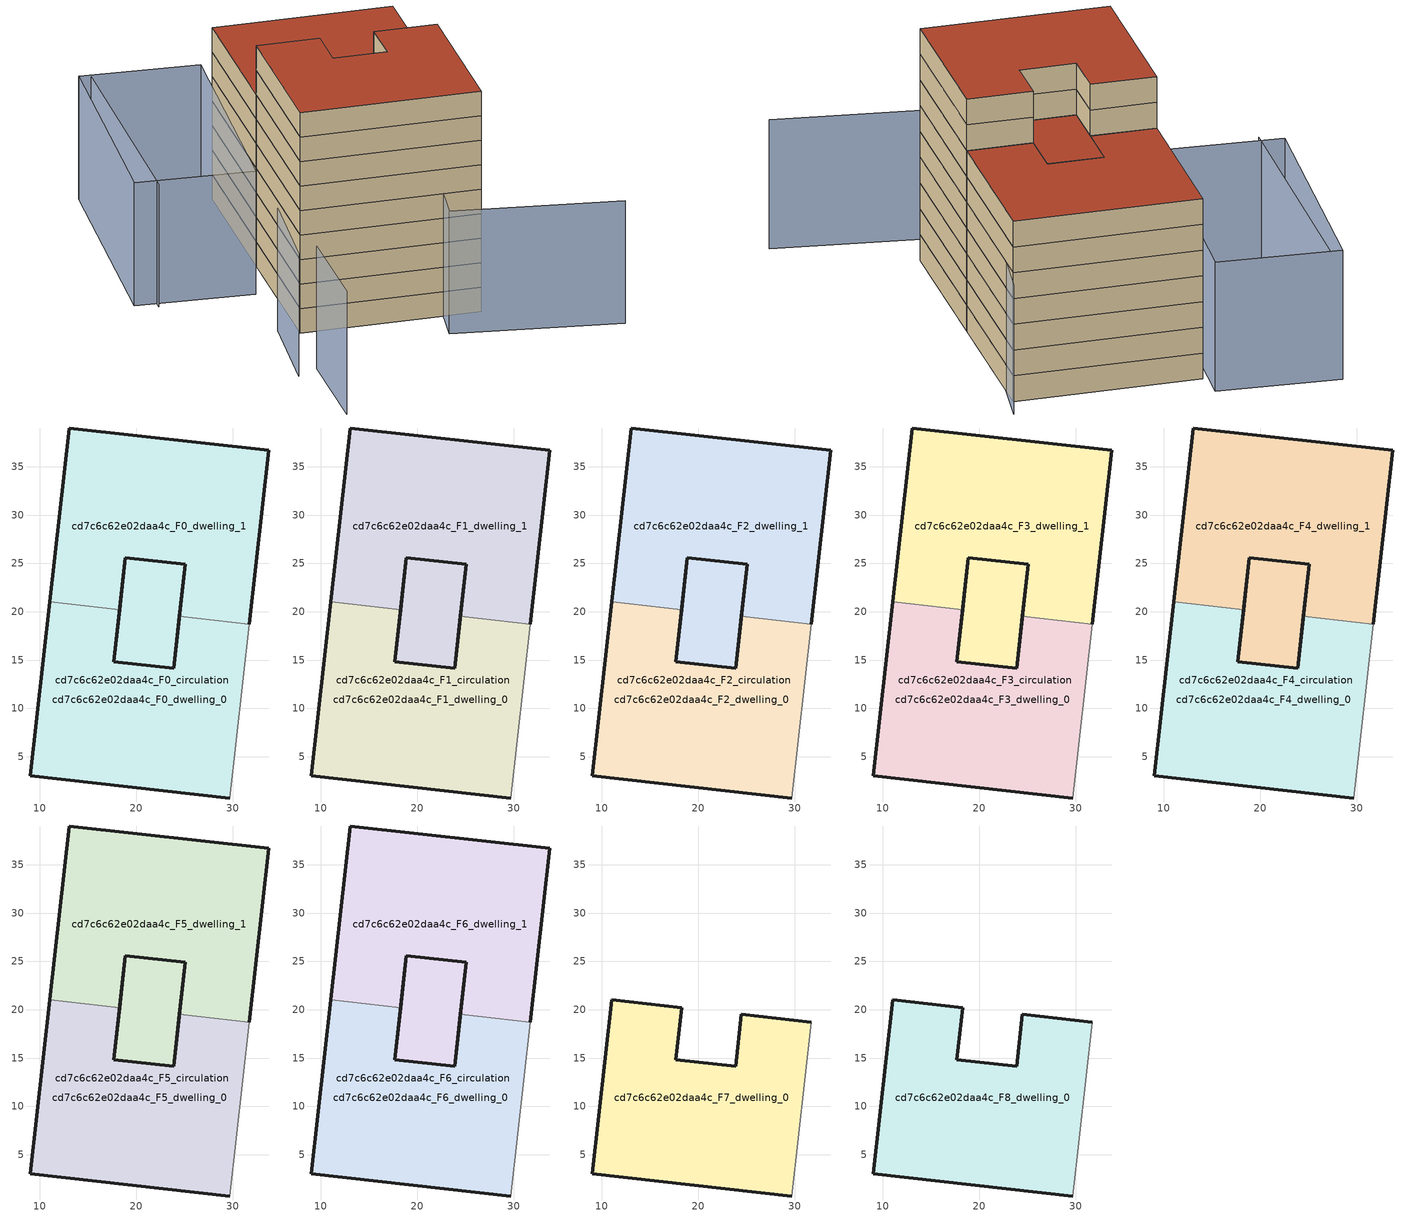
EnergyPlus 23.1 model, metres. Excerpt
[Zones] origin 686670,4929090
cd7c6c62e02daa4c_F0_dwelling_0
 floor ground (EU_floor_Construction): 31.7,18.72 29.7,0.73 9.05,3.03 11.04,21.02 18.27,20.22 17.67,14.82 23.87,14.13 24.47,19.53 z0; 25.07,24.93 23.87,14.13 17.67,14.82 18.27,20.22 18.87,25.61 z0
 wall outside (EU_wall_Construction): 24.47,19.53 23.87,14.13 17.67,14.82 18.27,20.22 / 11.04,21.02 9.05,3.03 29.7,0.73 z0:3
 wall adiabatic (EU_wall_Construction): 29.7,0.73 31.7,18.72 z0:3
 wall to cd7c6c62e02daa4c_F0_dwelling_1 (EU_wall_Construction): 31.7,18.72 24.47,19.53 / 18.27,20.22 11.04,21.02 z0:3
cd7c6c62e02daa4c_F0_dwelling_1
 floor ground (EU_floor_Construction): 25.07,24.93 23.87,14.13 17.67,14.82 18.27,20.22 18.87,25.61 z0; 33.69,36.72 31.7,18.72 24.47,19.53 25.07,24.93 18.87,25.61 18.27,20.22 11.04,21.02 13.04,39.01 z0
 wall outside (EU_wall_Construction): 31.7,18.72 33.69,36.72 13.04,39.01 11.04,21.02 / 18.27,20.22 18.87,25.61 25.07,24.93 24.47,19.53 z0:3
cd7c6c62e02daa4c_F0_circulation
 floor ground (EU_floor_Construction): 31.7,18.72 29.7,0.73 9.05,3.03 11.04,21.02 18.27,20.22 17.67,14.82 23.87,14.13 24.47,19.53 z0; 25.07,24.93 23.87,14.13 17.67,14.82 18.27,20.22 18.87,25.61 z0; 33.69,36.72 31.7,18.72 24.47,19.53 25.07,24.93 18.87,25.61 18.27,20.22 11.04,21.02 13.04,39.01 z0
 wall outside (EU_wall_Construction): 25.07,24.93 18.87,25.61 17.67,14.82 23.87,14.13 25.07,24.93 z0:3
cd7c6c62e02daa4c_F1_dwelling_0
 floor outside (EU_floor_Construction): 31.7,18.72 29.7,0.73 9.05,3.03 11.04,21.02 18.27,20.22 17.67,14.82 23.87,14.13 24.47,19.53 z3; 25.07,24.93 23.87,14.13 17.67,14.82 18.27,20.22 18.87,25.61 z3
 wall outside (EU_wall_Construction): 24.47,19.53 23.87,14.13 17.67,14.82 18.27,20.22 / 11.04,21.02 9.05,3.03 29.7,0.73 z3:6
 wall adiabatic (EU_wall_Construction): 29.7,0.73 31.7,18.72 z3:6
 wall to cd7c6c62e02daa4c_F1_dwelling_1 (EU_wall_Construction): 31.7,18.72 24.47,19.53 / 18.27,20.22 11.04,21.02 z3:6
cd7c6c62e02daa4c_F1_dwelling_1
 floor to cd7c6c62e02daa4c_F0_dwelling_1 (EU_floor_Construction): 33.69,36.72 31.7,18.72 24.47,19.53 25.07,24.93 18.87,25.61 18.27,20.22 11.04,21.02 13.04,39.01 z3; 25.07,24.93 23.87,14.13 17.67,14.82 18.27,20.22 18.87,25.61 z3
 wall outside (EU_wall_Construction): 31.7,18.72 33.69,36.72 13.04,39.01 11.04,21.02 / 18.27,20.22 18.87,25.61 25.07,24.93 24.47,19.53 z3:6
cd7c6c62e02daa4c_F1_circulation
 floor outside (EU_floor_Construction): 25.07,24.93 23.87,14.13 17.67,14.82 18.27,20.22 18.87,25.61 z3; 33.69,36.72 31.7,18.72 24.47,19.53 25.07,24.93 18.87,25.61 18.27,20.22 11.04,21.02 13.04,39.01 z3
 floor to cd7c6c62e02daa4c_F0_circulation (EU_floor_Construction): 31.7,18.72 29.7,0.73 9.05,3.03 11.04,21.02 18.27,20.22 17.67,14.82 23.87,14.13 24.47,19.53 z3
 wall outside (EU_wall_Construction): 25.07,24.93 18.87,25.61 17.67,14.82 23.87,14.13 25.07,24.93 z3:6
cd7c6c62e02daa4c_F2_dwelling_0
 floor outside (EU_floor_Construction): 31.7,18.72 29.7,0.73 9.05,3.03 11.04,21.02 18.27,20.22 17.67,14.82 23.87,14.13 24.47,19.53 z6; 25.07,24.93 23.87,14.13 17.67,14.82 18.27,20.22 18.87,25.61 z6
 wall outside (EU_wall_Construction): 24.47,19.53 23.87,14.13 17.67,14.82 18.27,20.22 / 11.04,21.02 9.05,3.03 29.7,0.73 z6:9
 wall adiabatic (EU_wall_Construction): 29.7,0.73 31.7,18.72 z6:9
 wall to cd7c6c62e02daa4c_F2_dwelling_1 (EU_wall_Construction): 31.7,18.72 24.47,19.53 / 18.27,20.22 11.04,21.02 z6:9
cd7c6c62e02daa4c_F2_dwelling_1
 floor to cd7c6c62e02daa4c_F1_dwelling_1 (EU_floor_Construction): 33.69,36.72 31.7,18.72 24.47,19.53 25.07,24.93 18.87,25.61 18.27,20.22 11.04,21.02 13.04,39.01 z6; 25.07,24.93 23.87,14.13 17.67,14.82 18.27,20.22 18.87,25.61 z6
 wall outside (EU_wall_Construction): 31.7,18.72 33.69,36.72 13.04,39.01 11.04,21.02 / 18.27,20.22 18.87,25.61 25.07,24.93 24.47,19.53 z6:9
cd7c6c62e02daa4c_F2_circulation
 floor outside (EU_floor_Construction): 25.07,24.93 23.87,14.13 17.67,14.82 18.27,20.22 18.87,25.61 z6; 33.69,36.72 31.7,18.72 24.47,19.53 25.07,24.93 18.87,25.61 18.27,20.22 11.04,21.02 13.04,39.01 z6
 floor to cd7c6c62e02daa4c_F1_circulation (EU_floor_Construction): 31.7,18.72 29.7,0.73 9.05,3.03 11.04,21.02 18.27,20.22 17.67,14.82 23.87,14.13 24.47,19.53 z6
 wall outside (EU_wall_Construction): 25.07,24.93 18.87,25.61 17.67,14.82 23.87,14.13 25.07,24.93 z6:9
cd7c6c62e02daa4c_F3_dwelling_0
 floor outside (EU_floor_Construction): 31.7,18.72 29.7,0.73 9.05,3.03 11.04,21.02 18.27,20.22 17.67,14.82 23.87,14.13 24.47,19.53 z9; 25.07,24.93 23.87,14.13 17.67,14.82 18.27,20.22 18.87,25.61 z9
 wall outside (EU_wall_Construction): 24.47,19.53 23.87,14.13 17.67,14.82 18.27,20.22 / 11.04,21.02 9.05,3.03 29.7,0.73 z9:12
 wall adiabatic (EU_wall_Construction): 29.7,0.73 31.7,18.72 z9:12
 wall to cd7c6c62e02daa4c_F3_dwelling_1 (EU_wall_Construction): 31.7,18.72 24.47,19.53 / 18.27,20.22 11.04,21.02 z9:12
cd7c6c62e02daa4c_F3_dwelling_1
 floor to cd7c6c62e02daa4c_F2_dwelling_1 (EU_floor_Construction): 33.69,36.72 31.7,18.72 24.47,19.53 25.07,24.93 18.87,25.61 18.27,20.22 11.04,21.02 13.04,39.01 z9; 25.07,24.93 23.87,14.13 17.67,14.82 18.27,20.22 18.87,25.61 z9
 wall outside (EU_wall_Construction): 31.7,18.72 33.69,36.72 13.04,39.01 11.04,21.02 / 18.27,20.22 18.87,25.61 25.07,24.93 24.47,19.53 z9:12
cd7c6c62e02daa4c_F3_circulation
 floor outside (EU_floor_Construction): 25.07,24.93 23.87,14.13 17.67,14.82 18.27,20.22 18.87,25.61 z9; 33.69,36.72 31.7,18.72 24.47,19.53 25.07,24.93 18.87,25.61 18.27,20.22 11.04,21.02 13.04,39.01 z9
 floor to cd7c6c62e02daa4c_F2_circulation (EU_floor_Construction): 31.7,18.72 29.7,0.73 9.05,3.03 11.04,21.02 18.27,20.22 17.67,14.82 23.87,14.13 24.47,19.53 z9
 wall outside (EU_wall_Construction): 25.07,24.93 18.87,25.61 17.67,14.82 23.87,14.13 25.07,24.93 z9:12
cd7c6c62e02daa4c_F4_dwelling_0
 floor outside (EU_floor_Construction): 31.7,18.72 29.7,0.73 9.05,3.03 11.04,21.02 18.27,20.22 17.67,14.82 23.87,14.13 24.47,19.53 z12; 25.07,24.93 23.87,14.13 17.67,14.82 18.27,20.22 18.87,25.61 z12
 wall outside (EU_wall_Construction): 24.47,19.53 23.87,14.13 17.67,14.82 18.27,20.22 / 11.04,21.02 9.05,3.03 29.7,0.73 z12:15
 wall adiabatic (EU_wall_Construction): 29.7,0.73 31.7,18.72 z12:15
 wall to cd7c6c62e02daa4c_F4_dwelling_1 (EU_wall_Construction): 31.7,18.72 24.47,19.53 / 18.27,20.22 11.04,21.02 z12:15
cd7c6c62e02daa4c_F4_dwelling_1
 floor to cd7c6c62e02daa4c_F3_dwelling_1 (EU_floor_Construction): 33.69,36.72 31.7,18.72 24.47,19.53 25.07,24.93 18.87,25.61 18.27,20.22 11.04,21.02 13.04,39.01 z12; 25.07,24.93 23.87,14.13 17.67,14.82 18.27,20.22 18.87,25.61 z12
 wall outside (EU_wall_Construction): 31.7,18.72 33.69,36.72 13.04,39.01 11.04,21.02 / 18.27,20.22 18.87,25.61 25.07,24.93 24.47,19.53 z12:15
cd7c6c62e02daa4c_F4_circulation
 floor outside (EU_floor_Construction): 25.07,24.93 23.87,14.13 17.67,14.82 18.27,20.22 18.87,25.61 z12; 33.69,36.72 31.7,18.72 24.47,19.53 25.07,24.93 18.87,25.61 18.27,20.22 11.04,21.02 13.04,39.01 z12
 floor to cd7c6c62e02daa4c_F3_circulation (EU_floor_Construction): 31.7,18.72 29.7,0.73 9.05,3.03 11.04,21.02 18.27,20.22 17.67,14.82 23.87,14.13 24.47,19.53 z12
 wall outside (EU_wall_Construction): 25.07,24.93 18.87,25.61 17.67,14.82 23.87,14.13 25.07,24.93 z12:15
cd7c6c62e02daa4c_F5_dwelling_0
 floor outside (EU_floor_Construction): 31.7,18.72 29.7,0.73 9.05,3.03 11.04,21.02 18.27,20.22 17.67,14.82 23.87,14.13 24.47,19.53 z15; 25.07,24.93 23.87,14.13 17.67,14.82 18.27,20.22 18.87,25.61 z15
 wall outside (EU_wall_Construction): 24.47,19.53 23.87,14.13 17.67,14.82 18.27,20.22 / 11.04,21.02 9.05,3.03 29.7,0.73 z15:18
 wall adiabatic (EU_wall_Construction): 29.7,0.73 31.7,18.72 z15:18
 wall to cd7c6c62e02daa4c_F5_dwelling_1 (EU_wall_Construction): 31.7,18.72 24.47,19.53 / 18.27,20.22 11.04,21.02 z15:18
cd7c6c62e02daa4c_F5_dwelling_1
 floor to cd7c6c62e02daa4c_F4_dwelling_1 (EU_floor_Construction): 33.69,36.72 31.7,18.72 24.47,19.53 25.07,24.93 18.87,25.61 18.27,20.22 11.04,21.02 13.04,39.01 z15; 25.07,24.93 23.87,14.13 17.67,14.82 18.27,20.22 18.87,25.61 z15
 wall outside (EU_wall_Construction): 31.7,18.72 33.69,36.72 13.04,39.01 11.04,21.02 / 18.27,20.22 18.87,25.61 25.07,24.93 24.47,19.53 z15:18
cd7c6c62e02daa4c_F5_circulation
 floor outside (EU_floor_Construction): 25.07,24.93 23.87,14.13 17.67,14.82 18.27,20.22 18.87,25.61 z15; 33.69,36.72 31.7,18.72 24.47,19.53 25.07,24.93 18.87,25.61 18.27,20.22 11.04,21.02 13.04,39.01 z15
 floor to cd7c6c62e02daa4c_F4_circulation (EU_floor_Construction): 31.7,18.72 29.7,0.73 9.05,3.03 11.04,21.02 18.27,20.22 17.67,14.82 23.87,14.13 24.47,19.53 z15
 wall outside (EU_wall_Construction): 25.07,24.93 18.87,25.61 17.67,14.82 23.87,14.13 25.07,24.93 z15:18
cd7c6c62e02daa4c_F6_dwelling_0
 floor outside (EU_floor_Construction): 31.7,18.72 29.7,0.73 9.05,3.03 11.04,21.02 18.27,20.22 17.67,14.82 23.87,14.13 24.47,19.53 z18; 25.07,24.93 23.87,14.13 17.67,14.82 18.27,20.22 18.87,25.61 z18
 wall outside (EU_wall_Construction): 24.47,19.53 23.87,14.13 17.67,14.82 18.27,20.22 / 11.04,21.02 9.05,3.03 29.7,0.73 z18:21
 wall adiabatic (EU_wall_Construction): 29.7,0.73 31.7,18.72 z18:21
 wall to cd7c6c62e02daa4c_F6_dwelling_1 (EU_wall_Construction): 31.7,18.72 24.47,19.53 / 18.27,20.22 11.04,21.02 z18:21
 roof outside (EU_floor_Construction): 23.87,14.13 25.07,24.93 18.87,25.61 18.27,20.22 17.67,14.82 z21
cd7c6c62e02daa4c_F6_dwelling_1
 floor to cd7c6c62e02daa4c_F5_dwelling_1 (EU_floor_Construction): 33.69,36.72 31.7,18.72 24.47,19.53 25.07,24.93 18.87,25.61 18.27,20.22 11.04,21.02 13.04,39.01 z18; 25.07,24.93 23.87,14.13 17.67,14.82 18.27,20.22 18.87,25.61 z18
 wall outside (EU_wall_Construction): 31.7,18.72 33.69,36.72 13.04,39.01 11.04,21.02 / 18.27,20.22 18.87,25.61 25.07,24.93 24.47,19.53 z18:21
 roof outside (EU_roof_Construction): 31.7,18.72 33.69,36.72 13.04,39.01 11.04,21.02 18.27,20.22 18.87,25.61 25.07,24.93 24.47,19.53 z21; 23.87,14.13 25.07,24.93 18.87,25.61 18.27,20.22 17.67,14.82 z21
cd7c6c62e02daa4c_F6_circulation
 floor outside (EU_floor_Construction): 25.07,24.93 23.87,14.13 17.67,14.82 18.27,20.22 18.87,25.61 z18; 33.69,36.72 31.7,18.72 24.47,19.53 25.07,24.93 18.87,25.61 18.27,20.22 11.04,21.02 13.04,39.01 z18
 floor to cd7c6c62e02daa4c_F5_circulation (EU_floor_Construction): 31.7,18.72 29.7,0.73 9.05,3.03 11.04,21.02 18.27,20.22 17.67,14.82 23.87,14.13 24.47,19.53 z18
 wall outside (EU_wall_Construction): 25.07,24.93 18.87,25.61 17.67,14.82 23.87,14.13 25.07,24.93 z18:21
 roof outside (EU_roof_Construction): 23.87,14.13 25.07,24.93 18.87,25.61 18.27,20.22 17.67,14.82 z21; 29.7,0.73 31.7,18.72 24.47,19.53 23.87,14.13 17.67,14.82 18.27,20.22 11.04,21.02 9.05,3.03 z21; 31.7,18.72 33.69,36.72 13.04,39.01 11.04,21.02 18.27,20.22 18.87,25.61 25.07,24.93 24.47,19.53 z21
cd7c6c62e02daa4c_F7_dwelling_0
 floor to cd7c6c62e02daa4c_F6_dwelling_0 (EU_floor_Construction): 31.7,18.72 29.7,0.73 9.05,3.03 11.04,21.02 18.27,20.22 17.67,14.82 23.87,14.13 24.47,19.53 z21
 wall outside (EU_wall_Construction): 31.7,18.72 24.47,19.53 23.87,14.13 17.67,14.82 18.27,20.22 11.04,21.02 9.05,3.03 29.7,0.73 z21:24
 wall adiabatic (EU_wall_Construction): 29.7,0.73 31.7,18.72 z21:24
cd7c6c62e02daa4c_F8_dwelling_0
 floor to cd7c6c62e02daa4c_F7_dwelling_0 (EU_floor_Construction): 31.7,18.72 29.7,0.73 9.05,3.03 11.04,21.02 18.27,20.22 17.67,14.82 23.87,14.13 24.47,19.53 z24
 wall outside (EU_wall_Construction): 31.7,18.72 24.47,19.53 23.87,14.13 17.67,14.82 18.27,20.22 11.04,21.02 9.05,3.03 29.7,0.73 z24:27
 wall adiabatic (EU_wall_Construction): 29.7,0.73 31.7,18.72 z24:27
 roof outside (EU_roof_Construction): 29.7,0.73 31.7,18.72 24.47,19.53 23.87,14.13 17.67,14.82 18.27,20.22 11.04,21.02 9.05,3.03 z27
shading: 0.64,44.01 -2.89,15.37 / 7.24,-6.17 5.95,-18.28 / 6.96,4.58 4.71,-7.15 / 43.35,-7.96 24.24,-3.26 / 24.24,-3.26 34.78,39.59 / 12.99,42.3 8.3,14.37 / 8.3,14.37 -5.29,16.65 / -5.29,16.65 -0.6,44.58 / -0.6,44.58 12.99,42.3 z0:15
[Building]
EU S2 Campaign: North Axis=0; Terrain=City; Solar Distribution=FullExterior
[Site:Location]
Bologna: Latitude=44.5; Longitude=11.25; Time Zone=1; Elevation=37
[SizingPeriod:WeatherFileDays]
AnnualSizingPeriod: Begin Month=1; Begin Day of Month=1; End Month=12; End Day of Month=31; Day of Week for Start Day=Monday; Use Weather File Daylight Saving Period=No; Use Weather File Rain and Snow Indicators=No
[MATERIAL]
EU_InternalMass_Material: Roughness=MediumRough; Thickness=0.1; Conductivity=1; Density=1800; Specific Heat=900; Thermal Absorptance=0.9; Solar Absorptance=0.7; Visible Absorptance=0.7
[MATERIAL:NOMASS] Roughness=MediumRough; Thermal Absorptance=0.9; Solar Absorptance=0.7; Visible Absorptance=0.7
Name | Thermal Resistance
EU_wall_NoMass | 0.905828
EU_roof_NoMass | 0.37593
EU_floor_NoMass | 0.67114
[CONSTRUCTION]
EU_wall_Construction: EU_wall_NoMass
EU_roof_Construction: EU_roof_NoMass
EU_floor_Construction: EU_floor_NoMass
EU_InternalMass_Construction: EU_InternalMass_Material
[ZONE] Type=1; Multiplier=1; Ceiling Height=autocalculate; Floor Area=autocalculate; Part of Total Floor Area=Yes
Name | Volume
cd7c6c62e02daa4c_F0_dwelling_0; cd7c6c62e02daa4c_F1_dwelling_0; cd7c6c62e02daa4c_F2_dwelling_0; cd7c6c62e02daa4c_F3_dwelling_0; cd7c6c62e02daa4c_F4_dwelling_0; cd7c6c62e02daa4c_F5_dwelling_0; cd7c6c62e02daa4c_F6_dwelling_0; cd7c6c62e02daa4c_F0_dwelling_1; cd7c6c62e02daa4c_F1_dwelling_1; cd7c6c62e02daa4c_F2_dwelling_1; cd7c6c62e02daa4c_F3_dwelling_1; cd7c6c62e02daa4c_F4_dwelling_1; cd7c6c62e02daa4c_F5_dwelling_1; cd7c6c62e02daa4c_F6_dwelling_1 | 1229.87
cd7c6c62e02daa4c_F7_dwelling_0; cd7c6c62e02daa4c_F8_dwelling_0 | 1026.77
cd7c6c62e02daa4c_F0_circulation; cd7c6c62e02daa4c_F1_circulation; cd7c6c62e02daa4c_F2_circulation; cd7c6c62e02daa4c_F3_circulation; cd7c6c62e02daa4c_F4_circulation; cd7c6c62e02daa4c_F5_circulation; cd7c6c62e02daa4c_F6_circulation | 2256.64
[INTERNALMASS] Construction=EU_InternalMass_Construction
Name | Zone or ZoneList | Surface Area
cd7c6c62e02daa4c_F0_dwelling_0_EU_InternalMass | cd7c6c62e02daa4c_F0_dwelling_0 | 342.256
cd7c6c62e02daa4c_F0_dwelling_1_EU_InternalMass | cd7c6c62e02daa4c_F0_dwelling_1 | 342.256
cd7c6c62e02daa4c_F1_dwelling_0_EU_InternalMass | cd7c6c62e02daa4c_F1_dwelling_0 | 342.256
cd7c6c62e02daa4c_F1_dwelling_1_EU_InternalMass | cd7c6c62e02daa4c_F1_dwelling_1 | 342.256
cd7c6c62e02daa4c_F2_dwelling_0_EU_InternalMass | cd7c6c62e02daa4c_F2_dwelling_0 | 342.256
cd7c6c62e02daa4c_F2_dwelling_1_EU_InternalMass | cd7c6c62e02daa4c_F2_dwelling_1 | 342.256
cd7c6c62e02daa4c_F3_dwelling_0_EU_InternalMass | cd7c6c62e02daa4c_F3_dwelling_0 | 342.256
cd7c6c62e02daa4c_F3_dwelling_1_EU_InternalMass | cd7c6c62e02daa4c_F3_dwelling_1 | 342.256
cd7c6c62e02daa4c_F4_dwelling_0_EU_InternalMass | cd7c6c62e02daa4c_F4_dwelling_0 | 342.256
cd7c6c62e02daa4c_F4_dwelling_1_EU_InternalMass | cd7c6c62e02daa4c_F4_dwelling_1 | 342.256
cd7c6c62e02daa4c_F5_dwelling_0_EU_InternalMass | cd7c6c62e02daa4c_F5_dwelling_0 | 342.256
cd7c6c62e02daa4c_F5_dwelling_1_EU_InternalMass | cd7c6c62e02daa4c_F5_dwelling_1 | 342.256
cd7c6c62e02daa4c_F6_dwelling_0_EU_InternalMass | cd7c6c62e02daa4c_F6_dwelling_0 | 342.256
cd7c6c62e02daa4c_F6_dwelling_1_EU_InternalMass | cd7c6c62e02daa4c_F6_dwelling_1 | 342.256
cd7c6c62e02daa4c_F7_dwelling_0_EU_InternalMass | cd7c6c62e02daa4c_F7_dwelling_0 | 751.85
cd7c6c62e02daa4c_F8_dwelling_0_EU_InternalMass | cd7c6c62e02daa4c_F8_dwelling_0 | 751.85
[OTHEREQUIPMENT] Fuel Type=Electricity; Design Level Calculation Method=Watts/Area; Power per Zone Floor Area=1; Fraction Latent=0; Fraction Radiant=0; Fraction Lost=0; Carbon Dioxide Generation Rate=0; EndUse Subcategory=EU_Step8_InternalGains
Name | Zone or ZoneList or Space or SpaceList | Schedule
EU_Step8_InternalGain_cd7c6c62e02daa4c_F0_dwelling_0_f000 | cd7c6c62e02daa4c_F0_dwelling_0 | EU_Step8_GainSchedule_cd7c6c62e02daa4c_F0_dwelling_0_f000
EU_Step8_InternalGain_cd7c6c62e02daa4c_F0_dwelling_1_f000 | cd7c6c62e02daa4c_F0_dwelling_1 | EU_Step8_GainSchedule_cd7c6c62e02daa4c_F0_dwelling_1_f000
EU_Step8_InternalGain_cd7c6c62e02daa4c_F1_dwelling_0_f000 | cd7c6c62e02daa4c_F1_dwelling_0 | EU_Step8_GainSchedule_cd7c6c62e02daa4c_F1_dwelling_0_f000
EU_Step8_InternalGain_cd7c6c62e02daa4c_F1_dwelling_1_f000 | cd7c6c62e02daa4c_F1_dwelling_1 | EU_Step8_GainSchedule_cd7c6c62e02daa4c_F1_dwelling_1_f000
EU_Step8_InternalGain_cd7c6c62e02daa4c_F2_dwelling_0_f000 | cd7c6c62e02daa4c_F2_dwelling_0 | EU_Step8_GainSchedule_cd7c6c62e02daa4c_F2_dwelling_0_f000
EU_Step8_InternalGain_cd7c6c62e02daa4c_F2_dwelling_1_f000 | cd7c6c62e02daa4c_F2_dwelling_1 | EU_Step8_GainSchedule_cd7c6c62e02daa4c_F2_dwelling_1_f000
EU_Step8_InternalGain_cd7c6c62e02daa4c_F3_dwelling_0_f000 | cd7c6c62e02daa4c_F3_dwelling_0 | EU_Step8_GainSchedule_cd7c6c62e02daa4c_F3_dwelling_0_f000
EU_Step8_InternalGain_cd7c6c62e02daa4c_F3_dwelling_1_f000 | cd7c6c62e02daa4c_F3_dwelling_1 | EU_Step8_GainSchedule_cd7c6c62e02daa4c_F3_dwelling_1_f000
EU_Step8_InternalGain_cd7c6c62e02daa4c_F4_dwelling_0_f000 | cd7c6c62e02daa4c_F4_dwelling_0 | EU_Step8_GainSchedule_cd7c6c62e02daa4c_F4_dwelling_0_f000
EU_Step8_InternalGain_cd7c6c62e02daa4c_F4_dwelling_1_f000 | cd7c6c62e02daa4c_F4_dwelling_1 | EU_Step8_GainSchedule_cd7c6c62e02daa4c_F4_dwelling_1_f000
EU_Step8_InternalGain_cd7c6c62e02daa4c_F5_dwelling_0_f000 | cd7c6c62e02daa4c_F5_dwelling_0 | EU_Step8_GainSchedule_cd7c6c62e02daa4c_F5_dwelling_0_f000
EU_Step8_InternalGain_cd7c6c62e02daa4c_F5_dwelling_1_f000 | cd7c6c62e02daa4c_F5_dwelling_1 | EU_Step8_GainSchedule_cd7c6c62e02daa4c_F5_dwelling_1_f000
EU_Step8_InternalGain_cd7c6c62e02daa4c_F6_dwelling_0_f000 | cd7c6c62e02daa4c_F6_dwelling_0 | EU_Step8_GainSchedule_cd7c6c62e02daa4c_F6_dwelling_0_f000
EU_Step8_InternalGain_cd7c6c62e02daa4c_F6_dwelling_1_f000 | cd7c6c62e02daa4c_F6_dwelling_1 | EU_Step8_GainSchedule_cd7c6c62e02daa4c_F6_dwelling_1_f000
EU_Step8_InternalGain_cd7c6c62e02daa4c_F7_dwelling_0_f000 | cd7c6c62e02daa4c_F7_dwelling_0 | EU_Step8_GainSchedule_cd7c6c62e02daa4c_F7_dwelling_0_f000
EU_Step8_InternalGain_cd7c6c62e02daa4c_F8_dwelling_0_f000 | cd7c6c62e02daa4c_F8_dwelling_0 | EU_Step8_GainSchedule_cd7c6c62e02daa4c_F8_dwelling_0_f000
[ZONEINFILTRATION:DESIGNFLOWRATE] Schedule=EU_AlwaysOn; Design Flow Rate Calculation Method=Flow/Area; Flow Rate per Floor Area=0.0005; Constant Term Coefficient=1; Temperature Term Coefficient=0; Velocity Term Coefficient=0; Velocity Squared Term Coefficient=0
Name | Zone or ZoneList or Space or SpaceList
EU_Circulation_Infiltration_cd7c6c62e02daa4c_F0_circulation | cd7c6c62e02daa4c_F0_circulation
EU_Circulation_Infiltration_cd7c6c62e02daa4c_F1_circulation | cd7c6c62e02daa4c_F1_circulation
EU_Circulation_Infiltration_cd7c6c62e02daa4c_F2_circulation | cd7c6c62e02daa4c_F2_circulation
EU_Circulation_Infiltration_cd7c6c62e02daa4c_F3_circulation | cd7c6c62e02daa4c_F3_circulation
EU_Circulation_Infiltration_cd7c6c62e02daa4c_F4_circulation | cd7c6c62e02daa4c_F4_circulation
EU_Circulation_Infiltration_cd7c6c62e02daa4c_F5_circulation | cd7c6c62e02daa4c_F5_circulation
EU_Circulation_Infiltration_cd7c6c62e02daa4c_F6_circulation | cd7c6c62e02daa4c_F6_circulation
[ZONEVENTILATION:DESIGNFLOWRATE] Schedule=EU_AlwaysOn; Design Flow Rate Calculation Method=AirChanges/Hour; Air Changes per Hour=0.73129; Ventilation Type=Natural; Fan Pressure Rise=0; Fan Total Efficiency=1; Constant Term Coefficient=1; Temperature Term Coefficient=0; Velocity Term Coefficient=0; Velocity Squared Term Coefficient=0; Minimum Indoor Temperature=-100; Maximum Indoor Temperature=100; Delta Temperature=-100; Minimum Outdoor Temperature=-100; Maximum Outdoor Temperature=100; Maximum Wind Speed=40
Name | Zone or ZoneList or Space or SpaceList
EU_ConstantAir_cd7c6c62e02daa4c_F0_dwelling_0 | cd7c6c62e02daa4c_F0_dwelling_0
EU_ConstantAir_cd7c6c62e02daa4c_F0_dwelling_1 | cd7c6c62e02daa4c_F0_dwelling_1
EU_ConstantAir_cd7c6c62e02daa4c_F1_dwelling_0 | cd7c6c62e02daa4c_F1_dwelling_0
EU_ConstantAir_cd7c6c62e02daa4c_F1_dwelling_1 | cd7c6c62e02daa4c_F1_dwelling_1
EU_ConstantAir_cd7c6c62e02daa4c_F2_dwelling_0 | cd7c6c62e02daa4c_F2_dwelling_0
EU_ConstantAir_cd7c6c62e02daa4c_F2_dwelling_1 | cd7c6c62e02daa4c_F2_dwelling_1
EU_ConstantAir_cd7c6c62e02daa4c_F3_dwelling_0 | cd7c6c62e02daa4c_F3_dwelling_0
EU_ConstantAir_cd7c6c62e02daa4c_F3_dwelling_1 | cd7c6c62e02daa4c_F3_dwelling_1
EU_ConstantAir_cd7c6c62e02daa4c_F4_dwelling_0 | cd7c6c62e02daa4c_F4_dwelling_0
EU_ConstantAir_cd7c6c62e02daa4c_F4_dwelling_1 | cd7c6c62e02daa4c_F4_dwelling_1
EU_ConstantAir_cd7c6c62e02daa4c_F5_dwelling_0 | cd7c6c62e02daa4c_F5_dwelling_0
EU_ConstantAir_cd7c6c62e02daa4c_F5_dwelling_1 | cd7c6c62e02daa4c_F5_dwelling_1
EU_ConstantAir_cd7c6c62e02daa4c_F6_dwelling_0 | cd7c6c62e02daa4c_F6_dwelling_0
EU_ConstantAir_cd7c6c62e02daa4c_F6_dwelling_1 | cd7c6c62e02daa4c_F6_dwelling_1
EU_ConstantAir_cd7c6c62e02daa4c_F7_dwelling_0 | cd7c6c62e02daa4c_F7_dwelling_0
EU_ConstantAir_cd7c6c62e02daa4c_F8_dwelling_0 | cd7c6c62e02daa4c_F8_dwelling_0
[HVACTEMPLATE:THERMOSTAT] Constant Heating Setpoint=20; Constant Cooling Setpoint=50
EU_HeatOnly_cd7c6c62e02daa4c_F0_dwelling_0; EU_HeatOnly_cd7c6c62e02daa4c_F0_dwelling_1; EU_HeatOnly_cd7c6c62e02daa4c_F1_dwelling_0; EU_HeatOnly_cd7c6c62e02daa4c_F1_dwelling_1; EU_HeatOnly_cd7c6c62e02daa4c_F2_dwelling_0; EU_HeatOnly_cd7c6c62e02daa4c_F2_dwelling_1; EU_HeatOnly_cd7c6c62e02daa4c_F3_dwelling_0; EU_HeatOnly_cd7c6c62e02daa4c_F3_dwelling_1; EU_HeatOnly_cd7c6c62e02daa4c_F4_dwelling_0; EU_HeatOnly_cd7c6c62e02daa4c_F4_dwelling_1; EU_HeatOnly_cd7c6c62e02daa4c_F5_dwelling_0; EU_HeatOnly_cd7c6c62e02daa4c_F5_dwelling_1; EU_HeatOnly_cd7c6c62e02daa4c_F6_dwelling_0; EU_HeatOnly_cd7c6c62e02daa4c_F6_dwelling_1; EU_HeatOnly_cd7c6c62e02daa4c_F7_dwelling_0; EU_HeatOnly_cd7c6c62e02daa4c_F8_dwelling_0
[HVACTEMPLATE:ZONE:IDEALLOADSAIRSYSTEM] System Availability Schedule=EU_AlwaysOn; Maximum Heating Supply Air Temperature=50; Minimum Cooling Supply Air Temperature=13; Maximum Heating Supply Air Humidity Ratio=0.0156; Minimum Cooling Supply Air Humidity Ratio=0.0077; Heating Limit=NoLimit; Cooling Limit=NoLimit; Heating Availability Schedule=EU_AlwaysOn; Cooling Availability Schedule=EU_CoolingOff; Dehumidification Control Type=ConstantSensibleHeatRatio; Cooling Sensible Heat Ratio=0.7; Dehumidification Setpoint=60; Humidification Control Type=None; Humidification Setpoint=30; Outdoor Air Method=None; Outdoor Air Flow Rate per Person=0.00944; Outdoor Air Flow Rate per Zone Floor Area=0; Outdoor Air Flow Rate per Zone=0; Demand Controlled Ventilation Type=None; Outdoor Air Economizer Type=NoEconomizer; Heat Recovery Type=None; Sensible Heat Recovery Effectiveness=0.7; Latent Heat Recovery Effectiveness=0.65
Name | Template Thermostat
cd7c6c62e02daa4c_F0_dwelling_0 | EU_HeatOnly_cd7c6c62e02daa4c_F0_dwelling_0
cd7c6c62e02daa4c_F0_dwelling_1 | EU_HeatOnly_cd7c6c62e02daa4c_F0_dwelling_1
cd7c6c62e02daa4c_F1_dwelling_0 | EU_HeatOnly_cd7c6c62e02daa4c_F1_dwelling_0
cd7c6c62e02daa4c_F1_dwelling_1 | EU_HeatOnly_cd7c6c62e02daa4c_F1_dwelling_1
cd7c6c62e02daa4c_F2_dwelling_0 | EU_HeatOnly_cd7c6c62e02daa4c_F2_dwelling_0
cd7c6c62e02daa4c_F2_dwelling_1 | EU_HeatOnly_cd7c6c62e02daa4c_F2_dwelling_1
cd7c6c62e02daa4c_F3_dwelling_0 | EU_HeatOnly_cd7c6c62e02daa4c_F3_dwelling_0
cd7c6c62e02daa4c_F3_dwelling_1 | EU_HeatOnly_cd7c6c62e02daa4c_F3_dwelling_1
cd7c6c62e02daa4c_F4_dwelling_0 | EU_HeatOnly_cd7c6c62e02daa4c_F4_dwelling_0
cd7c6c62e02daa4c_F4_dwelling_1 | EU_HeatOnly_cd7c6c62e02daa4c_F4_dwelling_1
cd7c6c62e02daa4c_F5_dwelling_0 | EU_HeatOnly_cd7c6c62e02daa4c_F5_dwelling_0
cd7c6c62e02daa4c_F5_dwelling_1 | EU_HeatOnly_cd7c6c62e02daa4c_F5_dwelling_1
cd7c6c62e02daa4c_F6_dwelling_0 | EU_HeatOnly_cd7c6c62e02daa4c_F6_dwelling_0
cd7c6c62e02daa4c_F6_dwelling_1 | EU_HeatOnly_cd7c6c62e02daa4c_F6_dwelling_1
cd7c6c62e02daa4c_F7_dwelling_0 | EU_HeatOnly_cd7c6c62e02daa4c_F7_dwelling_0
cd7c6c62e02daa4c_F8_dwelling_0 | EU_HeatOnly_cd7c6c62e02daa4c_F8_dwelling_0
[SIZING:ZONE] Zone Cooling Design Supply Air Temperature Input Method=SupplyAirTemperature; Zone Cooling Design Supply Air Temperature=13; Zone Heating Design Supply Air Temperature Input Method=SupplyAirTemperature; Zone Heating Design Supply Air Temperature=50; Zone Cooling Design Supply Air Humidity Ratio=0.008; Zone Heating Design Supply Air Humidity Ratio=0.008; Cooling Design Air Flow Method=DesignDay; Cooling Design Air Flow Rate=0; Cooling Minimum Air Flow per Zone Floor Area=0.000762; Cooling Minimum Air Flow=0; Cooling Minimum Air Flow Fraction=0.2; Heating Design Air Flow Method=DesignDay; Heating Design Air Flow Rate=0; Heating Maximum Air Flow per Zone Floor Area=0.002032; Heating Maximum Air Flow=0.141576; Heating Maximum Air Flow Fraction=0.3; Account for Dedicated Outdoor Air System=No; Dedicated Outdoor Air System Control Strategy=NeutralSupplyAir; Dedicated Outdoor Air Low Setpoint Temperature for Design=autosize; Dedicated Outdoor Air High Setpoint Temperature for Design=autosize; Zone Load Sizing Method=Sensible Load Only No Latent Load; Zone Latent Cooling Design Supply Air Humidity Ratio Input Method=HumidityRatioDifference; Zone Cooling Design Supply Air Humidity Ratio Difference=0.005; Zone Latent Heating Design Supply Air Humidity Ratio Input Method=HumidityRatioDifference; Zone Humidification Design Supply Air Humidity Ratio Difference=0.005
cd7c6c62e02daa4c_F0_dwelling_0; cd7c6c62e02daa4c_F0_dwelling_1; cd7c6c62e02daa4c_F1_dwelling_0; cd7c6c62e02daa4c_F1_dwelling_1; cd7c6c62e02daa4c_F2_dwelling_0; cd7c6c62e02daa4c_F2_dwelling_1; cd7c6c62e02daa4c_F3_dwelling_0; cd7c6c62e02daa4c_F3_dwelling_1; cd7c6c62e02daa4c_F4_dwelling_0; cd7c6c62e02daa4c_F4_dwelling_1; cd7c6c62e02daa4c_F5_dwelling_0; cd7c6c62e02daa4c_F5_dwelling_1; cd7c6c62e02daa4c_F6_dwelling_0; cd7c6c62e02daa4c_F6_dwelling_1; cd7c6c62e02daa4c_F7_dwelling_0; cd7c6c62e02daa4c_F8_dwelling_0
[SCHEDULE:CONSTANT]
Name | Hourly Value
EU_AlwaysOn | 1
EU_CoolingOff | 0
[SCHEDULE:FILE] Column Number=1; Rows to Skip at Top=0; Number of Hours of Data=8760; Column Separator=Comma; Interpolate to Timestep=No; Minutes per Item=60; Adjust Schedule for Daylight Savings=Yes
Name | File
EU_Step8_GainSchedule_cd7c6c62e02daa4c_F0_dwelling_0_f000 | ../../schedules/cd7c6c62e02daa4c/cd7c6c62e02daa4c_F0_dwelling_0_f000_gain.csv
EU_Step8_GainSchedule_cd7c6c62e02daa4c_F0_dwelling_1_f000 | ../../schedules/cd7c6c62e02daa4c/cd7c6c62e02daa4c_F0_dwelling_1_f000_gain.csv
EU_Step8_GainSchedule_cd7c6c62e02daa4c_F1_dwelling_0_f000 | ../../schedules/cd7c6c62e02daa4c/cd7c6c62e02daa4c_F1_dwelling_0_f000_gain.csv
EU_Step8_GainSchedule_cd7c6c62e02daa4c_F1_dwelling_1_f000 | ../../schedules/cd7c6c62e02daa4c/cd7c6c62e02daa4c_F1_dwelling_1_f000_gain.csv
EU_Step8_GainSchedule_cd7c6c62e02daa4c_F2_dwelling_0_f000 | ../../schedules/cd7c6c62e02daa4c/cd7c6c62e02daa4c_F2_dwelling_0_f000_gain.csv
EU_Step8_GainSchedule_cd7c6c62e02daa4c_F2_dwelling_1_f000 | ../../schedules/cd7c6c62e02daa4c/cd7c6c62e02daa4c_F2_dwelling_1_f000_gain.csv
EU_Step8_GainSchedule_cd7c6c62e02daa4c_F3_dwelling_0_f000 | ../../schedules/cd7c6c62e02daa4c/cd7c6c62e02daa4c_F3_dwelling_0_f000_gain.csv
EU_Step8_GainSchedule_cd7c6c62e02daa4c_F3_dwelling_1_f000 | ../../schedules/cd7c6c62e02daa4c/cd7c6c62e02daa4c_F3_dwelling_1_f000_gain.csv
EU_Step8_GainSchedule_cd7c6c62e02daa4c_F4_dwelling_0_f000 | ../../schedules/cd7c6c62e02daa4c/cd7c6c62e02daa4c_F4_dwelling_0_f000_gain.csv
EU_Step8_GainSchedule_cd7c6c62e02daa4c_F4_dwelling_1_f000 | ../../schedules/cd7c6c62e02daa4c/cd7c6c62e02daa4c_F4_dwelling_1_f000_gain.csv
EU_Step8_GainSchedule_cd7c6c62e02daa4c_F5_dwelling_0_f000 | ../../schedules/cd7c6c62e02daa4c/cd7c6c62e02daa4c_F5_dwelling_0_f000_gain.csv
EU_Step8_GainSchedule_cd7c6c62e02daa4c_F5_dwelling_1_f000 | ../../schedules/cd7c6c62e02daa4c/cd7c6c62e02daa4c_F5_dwelling_1_f000_gain.csv
EU_Step8_GainSchedule_cd7c6c62e02daa4c_F6_dwelling_0_f000 | ../../schedules/cd7c6c62e02daa4c/cd7c6c62e02daa4c_F6_dwelling_0_f000_gain.csv
EU_Step8_GainSchedule_cd7c6c62e02daa4c_F6_dwelling_1_f000 | ../../schedules/cd7c6c62e02daa4c/cd7c6c62e02daa4c_F6_dwelling_1_f000_gain.csv
EU_Step8_GainSchedule_cd7c6c62e02daa4c_F7_dwelling_0_f000 | ../../schedules/cd7c6c62e02daa4c/cd7c6c62e02daa4c_F7_dwelling_0_f000_gain.csv
EU_Step8_GainSchedule_cd7c6c62e02daa4c_F8_dwelling_0_f000 | ../../schedules/cd7c6c62e02daa4c/cd7c6c62e02daa4c_F8_dwelling_0_f000_gain.csv
